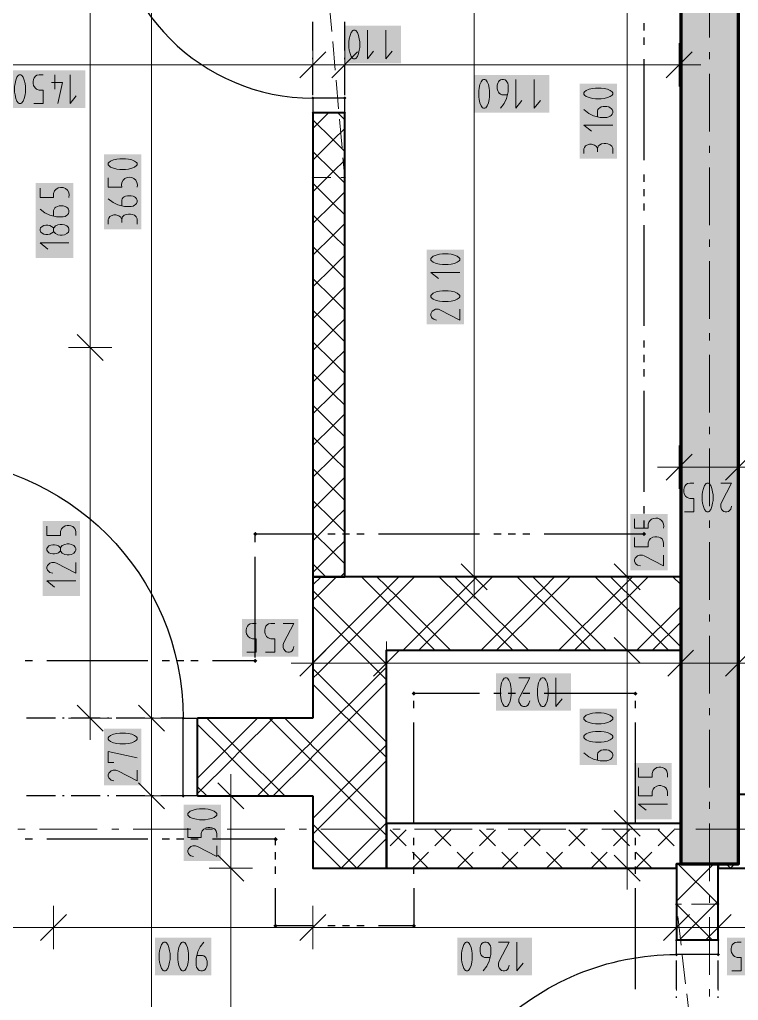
# Model space of a CAD drawing. Header units: millimetres. Extents: x 0 to 594, y 0 to 420.
# Drawn here: x 139.31 to 164.51, y 254.22 to 288.6 of the extents above; entities that cross this region are included whole.
import ezdxf

# ---------------------------------------------------------------- set-up
doc = ezdxf.new("R2010")
doc.units = ezdxf.units.MM
doc.header["$LTSCALE"] = 8
for name, color, linetype in [('PDF_Dvere', 7, 'Continuous'), ('PDF_Koty delkove', 7, 'Continuous'), ('PDF_Osy hlavni', 7, 'Continuous'), ('PDF_Pozarni useky', 7, 'Continuous'), ('PDF_Preklady', 7, 'Continuous'), ('PDF_Pricky CP', 7, 'Continuous'), ('PDF_Pricky zdene', 7, 'Continuous'), ('PDF_Steny akusticke', 7, 'Continuous'), ('PDF_Steny obvodove nosne', 7, 'Continuous')]:
    doc.layers.add(name, color=color, linetype=linetype)

msp = doc.modelspace()

# ---------------------------------------------------------------- hatches: boundary and pattern name
at = {"layer": 'PDF_Steny obvodove nosne', "true_color": 0xc0c0c0, "transparency": 33554559}
msp.add_hatch(color=9, dxfattribs=at).paths.add_polyline_path([(162.483, 347.672), (162.483, 259.01), (164.505, 259.01), (164.505, 350.13), (164.505, 352.635), (162.483, 351.958)])

# ---------------------------------------------------------------- linework, layer by layer
at = {"layer": 'PDF_Dvere', "lineweight": 25}
for points in [[(149.594, 292.218), (149.594, 292.928), (142.517, 292.928, 0.414213), (149.594, 285.851)], [(135.945, 264.115), (135.945, 273.214, -0.414213), (145.044, 264.115), (144.258, 264.115)], [(162.332, 246.726), (153.233, 246.726, -0.414214), (162.332, 255.825)]]:
    msp.add_lwpolyline(points, format="xyb", dxfattribs=at)
for points in [[(149.594, 287.517), (149.594, 288.528)], [(150.706, 287.517), (150.706, 288.528)], [(149.594, 287.213), (149.594, 287.264)], [(150.706, 287.213), (150.706, 287.264)], [(149.594, 285.95), (149.594, 286.961)], [(150.706, 285.95), (150.706, 286.961)], [(140.568, 264.115), (139.557, 264.115)], [(140.871, 264.115), (140.82, 264.115)], [(142.135, 264.115), (141.124, 264.115)], [(142.438, 264.115), (142.387, 264.115)], [(143.702, 264.115), (142.691, 264.115)], [(144.005, 264.115), (143.954, 264.115)], [(140.568, 261.386), (139.557, 261.386)], [(140.871, 261.386), (140.82, 261.386)], [(142.135, 261.386), (141.124, 261.386)], [(142.438, 261.386), (142.387, 261.386)], [(143.702, 261.386), (142.691, 261.386)], [(144.005, 261.386), (143.954, 261.386)], [(145.044, 261.386), (144.258, 261.386)], [(162.332, 254.61), (162.332, 255.621)], [(163.798, 254.61), (163.798, 255.621)], [(162.332, 254.306), (162.332, 254.357)], [(163.798, 254.306), (163.798, 254.357)]]:
    msp.add_lwpolyline(points, dxfattribs=at)
for points in [[(150.706, 285.345), (150.706, 285.851), (149.594, 285.851), (149.594, 285.345)], [(145.55, 261.386), (145.044, 261.386), (145.044, 264.115), (145.55, 264.115)], [(163.798, 256.331), (163.798, 255.825), (162.332, 255.825), (162.332, 256.331)]]:
    msp.add_lwpolyline(points, close=True, dxfattribs=at)
at = {"layer": 'PDF_Dvere', "lineweight": 25, "transparency": 33554559}
for points in [[(149.594, 285.788), (149.53, 285.851), (149.657, 285.851), (149.594, 285.914)], [(150.706, 285.788), (150.642, 285.851), (150.769, 285.851), (150.706, 285.914)], [(145.107, 264.115), (145.044, 264.052), (145.044, 264.178), (144.981, 264.115)], [(145.107, 261.386), (145.044, 261.322), (145.044, 261.449), (144.981, 261.386)], [(162.332, 255.762), (162.269, 255.825), (162.395, 255.825), (162.332, 255.888)], [(163.798, 255.762), (163.734, 255.825), (163.861, 255.825), (163.798, 255.888)]]:
    msp.add_solid(points, dxfattribs=at)
at = {"layer": 'PDF_Koty delkove', "lineweight": 18}
for points in [[(143.935, 264.115), (143.935, 301.015), (143.935, 302.481), (143.935, 344.032), (143.935, 347.874), (143.935, 364.049)], [(160.607, 261.492), (160.607, 261.665), (160.607, 266.491), (160.607, 269.069), (160.607, 277.883), (160.607, 301.015), (160.607, 302.481), (160.607, 303.24)], [(141.786, 264.115), (141.786, 277.106), (141.786, 295.961), (141.786, 301.015)], [(155.244, 269.069), (155.244, 289.389), (155.244, 301.015)], [(150.853, 287.83), (150.853, 287.628), (150.867, 287.528), (150.894, 287.41), (150.934, 287.309), (150.988, 287.241), (151.015, 287.225), (151.069, 287.225), (151.096, 287.241), (151.15, 287.309), (151.19, 287.41), (151.218, 287.528), (151.232, 287.628), (151.232, 287.83), (151.218, 287.931), (151.19, 288.05), (151.15, 288.151), (151.096, 288.218), (151.069, 288.236), (151.015, 288.236), (150.988, 288.218), (150.934, 288.151), (150.894, 288.05), (150.867, 287.931)], [(151.501, 288.236), (151.501, 287.225), (151.717, 287.494)], [(152.149, 288.236), (152.149, 287.225), (152.365, 287.494)], [(150.867, 287.931), (150.853, 287.83)], [(150.048, 287.469), (149.139, 286.56)], [(149.594, 287.773), (149.594, 287.014), (149.594, 286.256)], [(151.161, 287.469), (150.251, 286.56)], [(150.706, 287.773), (150.706, 287.014), (150.706, 286.256)], [(162.888, 287.469), (161.978, 286.56)], [(162.433, 287.773), (162.433, 287.014), (162.433, 286.256)], [(162.433, 287.014), (157.594, 287.014), (156.865, 287.014), (153.17, 287.014), (150.706, 287.014), (149.594, 287.014), (134.935, 287.014), (133.822, 287.014), (126.998, 287.014), (109.812, 287.014)], [(162.433, 287.014), (163.191, 287.014)], [(139.812, 285.658), (140.136, 285.658), (140.136, 286.129), (140.001, 286.129), (139.907, 286.163), (139.853, 286.214), (139.799, 286.298), (139.786, 286.364), (139.786, 286.432), (139.799, 286.5), (139.826, 286.566), (139.867, 286.617), (139.92, 286.651), (140.001, 286.669), (140.136, 286.669)], [(140.541, 286.669), (140.541, 286.163)], [(141.082, 286.669), (141.082, 285.658), (141.297, 285.927)], [(155.408, 285.901), (155.422, 285.801), (155.448, 285.683), (155.489, 285.582), (155.542, 285.514), (155.57, 285.498), (155.623, 285.498), (155.651, 285.514), (155.704, 285.582), (155.745, 285.683), (155.772, 285.801), (155.786, 285.901), (155.786, 286.104), (155.772, 286.205), (155.745, 286.323), (155.704, 286.424), (155.651, 286.492), (155.623, 286.509), (155.57, 286.509), (155.542, 286.492), (155.489, 286.424), (155.448, 286.323), (155.422, 286.205), (155.408, 286.104)], [(156.407, 285.969), (156.218, 285.969), (156.164, 285.986), (156.123, 286.02), (156.096, 286.054), (156.07, 286.104), (156.056, 286.171), (156.056, 286.306), (156.07, 286.374), (156.096, 286.424), (156.123, 286.457), (156.164, 286.492), (156.218, 286.509), (156.271, 286.509), (156.326, 286.492), (156.366, 286.457), (156.393, 286.424), (156.42, 286.374), (156.434, 286.306), (156.434, 286.07), (156.38, 285.835), (156.299, 285.666), (156.164, 285.498)], [(156.704, 286.509), (156.704, 285.498), (156.919, 285.767)], [(157.352, 286.509), (157.352, 285.498), (157.567, 285.767)], [(140.434, 286.399), (140.812, 286.399), (140.649, 285.658)], [(155.408, 286.104), (155.408, 285.901)], [(159.966, 285.191), (159.898, 285.177), (159.663, 285.177), (159.427, 285.231), (159.258, 285.312), (159.09, 285.448)], [(159.562, 285.205), (159.562, 285.393), (159.579, 285.448), (159.612, 285.488), (159.646, 285.515), (159.696, 285.542), (159.764, 285.555), (159.898, 285.555), (159.966, 285.542), (160.016, 285.515), (160.05, 285.488), (160.084, 285.448), (160.101, 285.393), (160.101, 285.34), (160.084, 285.286), (160.05, 285.245), (160.016, 285.218), (159.966, 285.191)], [(160.101, 284.907), (159.09, 284.907), (159.359, 284.692)], [(159.09, 283.909), (159.09, 284.071), (159.107, 284.125), (159.141, 284.178), (159.192, 284.206), (159.292, 284.233), (159.359, 284.233), (159.46, 284.206), (159.528, 284.152), (159.562, 284.071), (159.562, 283.963)], [(160.101, 283.909), (160.101, 284.097), (160.067, 284.165), (160.016, 284.219), (159.933, 284.246), (159.865, 284.259), (159.797, 284.259), (159.713, 284.246), (159.646, 284.219), (159.596, 284.165), (159.562, 284.071)], [(142.89, 282.08), (142.89, 282.269), (142.907, 282.323), (142.94, 282.363), (142.974, 282.39), (143.024, 282.417), (143.092, 282.431), (143.226, 282.431), (143.294, 282.417), (143.344, 282.39), (143.378, 282.363), (143.412, 282.323), (143.429, 282.269), (143.429, 282.215), (143.412, 282.161), (143.378, 282.12), (143.344, 282.094), (143.294, 282.066), (143.226, 282.052), (142.991, 282.052), (142.755, 282.107), (142.586, 282.188), (142.418, 282.323)], [(140.501, 281.72), (140.501, 281.909), (140.518, 281.963), (140.552, 282.003), (140.586, 282.03), (140.636, 282.057), (140.704, 282.071), (140.838, 282.071), (140.906, 282.057), (140.956, 282.03), (140.99, 282.003), (141.024, 281.963), (141.041, 281.909), (141.041, 281.855), (141.024, 281.801), (140.99, 281.76), (140.956, 281.734), (140.906, 281.706), (140.838, 281.692), (140.602, 281.692), (140.367, 281.747), (140.198, 281.828), (140.03, 281.963)], [(142.418, 281.432), (142.418, 281.594), (142.435, 281.648), (142.469, 281.701), (142.52, 281.729), (142.62, 281.756), (142.687, 281.756), (142.788, 281.729), (142.856, 281.675), (142.89, 281.594), (142.89, 281.486)], [(143.429, 281.432), (143.429, 281.62), (143.395, 281.688), (143.344, 281.742), (143.261, 281.769), (143.193, 281.782), (143.125, 281.782), (143.041, 281.769), (142.974, 281.742), (142.924, 281.688), (142.89, 281.594)], [(140.501, 281.18), (140.484, 281.153), (140.434, 281.112), (140.367, 281.086), (140.299, 281.072), (140.231, 281.072), (140.165, 281.086), (140.097, 281.112), (140.046, 281.167), (140.03, 281.207), (140.03, 281.261), (140.046, 281.301), (140.097, 281.355), (140.165, 281.382), (140.231, 281.396), (140.299, 281.396), (140.367, 281.382), (140.434, 281.355), (140.484, 281.315), (140.501, 281.288)], [(140.805, 281.423), (140.737, 281.423), (140.653, 281.409), (140.569, 281.369), (140.518, 281.315), (140.501, 281.288), (140.501, 281.18), (140.518, 281.153), (140.569, 281.099), (140.653, 281.058), (140.737, 281.044), (140.805, 281.044), (140.889, 281.058), (140.973, 281.099), (141.024, 281.153), (141.041, 281.207), (141.041, 281.261)], [(141.041, 281.261), (141.024, 281.315), (140.973, 281.369), (140.889, 281.409), (140.805, 281.423)], [(141.041, 280.775), (140.03, 280.775), (140.299, 280.559)], [(154.739, 279.742), (153.728, 279.742), (153.997, 279.527)], [(154.739, 278.446), (154.739, 278.068), (154.064, 278.42), (153.997, 278.446), (153.895, 278.446), (153.829, 278.42), (153.778, 278.379), (153.744, 278.339), (153.728, 278.284), (153.728, 278.231), (153.744, 278.177), (153.778, 278.136), (153.829, 278.096), (153.929, 278.068)], [(142.241, 276.651), (141.332, 277.561)], [(142.545, 277.106), (141.786, 277.106), (141.028, 277.106)], [(162.888, 273.369), (161.978, 272.459)], [(162.433, 273.673), (162.433, 272.914), (162.433, 272.156)], [(164.96, 273.369), (164.05, 272.459)], [(162.433, 272.914), (161.675, 272.914)], [(200.192, 272.914), (199.08, 272.914), (187.909, 272.914), (166.173, 272.914), (164.505, 272.914), (162.433, 272.914)], [(162.616, 271.343), (162.94, 271.343), (162.94, 271.814), (162.805, 271.814), (162.711, 271.848), (162.657, 271.899), (162.603, 271.982), (162.589, 272.049), (162.589, 272.117), (162.603, 272.185), (162.63, 272.251), (162.67, 272.302), (162.724, 272.336), (162.805, 272.354), (162.94, 272.354)], [(163.399, 271.343), (163.453, 271.343), (163.48, 271.359), (163.534, 271.426), (163.574, 271.528), (163.602, 271.646), (163.616, 271.746), (163.616, 271.948), (163.602, 272.049), (163.574, 272.167), (163.534, 272.269), (163.48, 272.336), (163.453, 272.354), (163.399, 272.354), (163.372, 272.336), (163.318, 272.269), (163.278, 272.167), (163.251, 272.049), (163.237, 271.948)], [(163.885, 272.354), (164.264, 272.354), (163.912, 271.679), (163.885, 271.611), (163.885, 271.51), (163.912, 271.444), (163.953, 271.393), (163.993, 271.359), (164.047, 271.343), (164.101, 271.343), (164.155, 271.359), (164.196, 271.393), (164.236, 271.444), (164.264, 271.544)], [(163.237, 271.948), (163.237, 271.746), (163.251, 271.646), (163.278, 271.528), (163.318, 271.426), (163.372, 271.359), (163.399, 271.343)], [(140.27, 270.842), (140.27, 270.518), (140.741, 270.518), (140.741, 270.653), (140.775, 270.747), (140.826, 270.801), (140.91, 270.855), (140.977, 270.868), (141.044, 270.868), (141.112, 270.855), (141.179, 270.828), (141.229, 270.787), (141.264, 270.734), (141.281, 270.653), (141.281, 270.518)], [(160.87, 270.448), (160.87, 270.124), (161.341, 270.124), (161.341, 270.26), (161.375, 270.354), (161.426, 270.408), (161.51, 270.461), (161.576, 270.475), (161.644, 270.475), (161.712, 270.461), (161.778, 270.435), (161.829, 270.394), (161.863, 270.341), (161.881, 270.26), (161.881, 270.124)], [(140.724, 269.95), (140.673, 269.91), (140.607, 269.883), (140.539, 269.869), (140.471, 269.869), (140.404, 269.883), (140.337, 269.91), (140.286, 269.964), (140.27, 270.005), (140.27, 270.058), (140.286, 270.099), (140.337, 270.153), (140.404, 270.18), (140.471, 270.194), (140.539, 270.194), (140.607, 270.18), (140.673, 270.153), (140.724, 270.112), (140.741, 270.086)], [(140.741, 269.977), (140.724, 269.95)], [(161.881, 269.827), (161.881, 269.449), (161.206, 269.8), (161.139, 269.827), (161.037, 269.827), (160.971, 269.8), (160.92, 269.76), (160.886, 269.719), (160.87, 269.665), (160.87, 269.612), (160.886, 269.557), (160.92, 269.517), (160.971, 269.476), (161.071, 269.449)], [(141.281, 269.572), (141.281, 269.194), (140.607, 269.545), (140.539, 269.572), (140.438, 269.572), (140.371, 269.545), (140.321, 269.505), (140.286, 269.464), (140.27, 269.41), (140.27, 269.357), (140.286, 269.302), (140.321, 269.262), (140.371, 269.221), (140.471, 269.194)], [(155.699, 268.614), (154.789, 269.524)], [(161.062, 268.614), (160.152, 269.524)], [(141.281, 268.924), (140.27, 268.924), (140.539, 268.709)], [(156.002, 269.069), (155.244, 269.069), (154.486, 269.069)], [(155.244, 269.069), (155.244, 268.311)], [(161.365, 269.069), (160.607, 269.069), (159.849, 269.069)], [(147.281, 266.425), (147.605, 266.425), (147.605, 266.896), (147.47, 266.896), (147.376, 266.93), (147.322, 266.981), (147.268, 267.064), (147.255, 267.131), (147.255, 267.199), (147.268, 267.267), (147.295, 267.333), (147.336, 267.384), (147.389, 267.418), (147.47, 267.435), (147.605, 267.435)], [(147.929, 266.425), (148.253, 266.425), (148.253, 266.896), (148.118, 266.896), (148.024, 266.93), (147.97, 266.981), (147.916, 267.064), (147.903, 267.131), (147.903, 267.199), (147.916, 267.267), (147.943, 267.333), (147.984, 267.384), (148.037, 267.418), (148.118, 267.435), (148.253, 267.435)], [(148.551, 267.435), (148.929, 267.435), (148.577, 266.761), (148.551, 266.693), (148.551, 266.592), (148.577, 266.526), (148.618, 266.475), (148.658, 266.441), (148.713, 266.425), (148.766, 266.425), (148.82, 266.441), (148.861, 266.475), (148.901, 266.526), (148.929, 266.626)], [(161.062, 266.036), (160.152, 266.946)], [(150.048, 266.493), (149.139, 265.583)], [(149.594, 266.796), (149.594, 266.038), (149.594, 265.28)], [(152.626, 266.493), (151.717, 265.583)], [(152.172, 266.796), (152.172, 266.038), (152.172, 265.28)], [(161.365, 266.491), (160.607, 266.491), (159.849, 266.491)], [(162.938, 266.493), (162.028, 265.583)], [(162.483, 266.796), (162.483, 266.038), (162.483, 265.28)], [(164.96, 266.493), (164.05, 265.583)], [(149.594, 266.038), (148.835, 266.038)], [(199.08, 266.038), (195.15, 266.038), (191.095, 266.038), (189.881, 266.038), (188.632, 266.038), (184.734, 266.038), (172.694, 266.038), (171.127, 266.038), (164.505, 266.038), (162.483, 266.038), (152.172, 266.038), (149.594, 266.038)], [(156.814, 265.532), (157.192, 265.532), (156.841, 264.858), (156.814, 264.79), (156.814, 264.689), (156.841, 264.623), (156.881, 264.572), (156.922, 264.538)], [(158.11, 265.532), (158.11, 264.521), (158.326, 264.79)], [(142.241, 263.66), (141.332, 264.57)], [(144.39, 263.66), (143.48, 264.57)], [(156.922, 264.538), (156.976, 264.521), (157.03, 264.521), (157.084, 264.538), (157.124, 264.572), (157.165, 264.623), (157.192, 264.723)], [(142.545, 264.115), (141.786, 264.115), (141.028, 264.115)], [(141.786, 264.115), (141.786, 263.357)], [(144.693, 264.115), (143.935, 264.115), (143.177, 264.115)], [(143.935, 138.502), (143.935, 148.114), (143.935, 154.678), (143.935, 158.419), (143.935, 174.392), (143.935, 177.336), (143.935, 194.207), (143.935, 194.825), (143.935, 261.386), (143.935, 264.115)], [(159.174, 264.214), (159.107, 264.161), (159.09, 264.133), (159.09, 264.08), (159.107, 264.052), (159.174, 263.999), (159.275, 263.958), (159.394, 263.931), (159.494, 263.917), (159.696, 263.917), (159.797, 263.931), (159.915, 263.958), (160.016, 263.999), (160.084, 264.052), (160.101, 264.08), (160.101, 264.133), (160.084, 264.161), (160.016, 264.214), (159.915, 264.255), (159.797, 264.282), (159.696, 264.295)], [(159.696, 264.295), (159.494, 264.295), (159.394, 264.282), (159.275, 264.255), (159.174, 264.214)], [(143.024, 263.588), (142.822, 263.588), (142.722, 263.574), (142.603, 263.547), (142.502, 263.507), (142.435, 263.453), (142.418, 263.426), (142.418, 263.372), (142.435, 263.345), (142.502, 263.291), (142.603, 263.251), (142.722, 263.223), (142.822, 263.209), (143.024, 263.209), (143.125, 263.223), (143.243, 263.251), (143.344, 263.291), (143.412, 263.345), (143.429, 263.372)], [(143.429, 263.372), (143.429, 263.426), (143.412, 263.453), (143.344, 263.507), (143.243, 263.547), (143.125, 263.574), (143.024, 263.588)], [(142.62, 262.561), (142.418, 262.561), (142.418, 262.94), (143.429, 262.724)], [(159.562, 262.648), (159.562, 262.837), (159.579, 262.891), (159.612, 262.932), (159.646, 262.959), (159.696, 262.985), (159.764, 262.999), (159.898, 262.999), (159.966, 262.985), (160.016, 262.959), (160.05, 262.932), (160.084, 262.891), (160.101, 262.837), (160.101, 262.784), (160.084, 262.729), (160.05, 262.689), (160.016, 262.662), (159.966, 262.635), (159.898, 262.621), (159.663, 262.621), (159.427, 262.675), (159.258, 262.756), (159.09, 262.891)], [(161.009, 262.367), (161.009, 262.043), (161.48, 262.043), (161.48, 262.178), (161.514, 262.272), (161.565, 262.327), (161.649, 262.38), (161.716, 262.394), (161.783, 262.394), (161.851, 262.38), (161.918, 262.353), (161.968, 262.313), (162.003, 262.259), (162.02, 262.178), (162.02, 262.043)], [(143.429, 262.292), (143.429, 261.913), (142.755, 262.265), (142.687, 262.292), (142.586, 262.292), (142.52, 262.265), (142.469, 262.224), (142.435, 262.184), (142.418, 262.13), (142.418, 262.076), (142.435, 262.022), (142.469, 261.981), (142.52, 261.941), (142.62, 261.913)], [(146.711, 261.386), (146.711, 262.144)], [(144.39, 260.931), (143.48, 261.84)], [(147.166, 260.931), (146.257, 261.84)], [(161.009, 261.719), (161.009, 261.395), (161.48, 261.395), (161.48, 261.53), (161.514, 261.624), (161.565, 261.678), (161.649, 261.732), (161.716, 261.746), (161.783, 261.746), (161.851, 261.732), (161.918, 261.705), (161.968, 261.665), (162.003, 261.611), (162.02, 261.53), (162.02, 261.395)], [(144.693, 261.386), (143.935, 261.386), (143.177, 261.386)], [(147.47, 261.386), (146.711, 261.386), (145.953, 261.386)], [(146.711, 174.392), (146.711, 197.037), (146.711, 215.791), (146.711, 219.835), (146.711, 243.694), (146.711, 258.858), (146.711, 261.386)], [(160.607, 258.858), (160.607, 260.425), (160.607, 261.492)], [(162.02, 261.098), (161.009, 261.098), (161.278, 260.882)], [(161.062, 259.97), (160.152, 260.88)], [(161.365, 260.425), (160.607, 260.425), (159.849, 260.425)], [(145.21, 260.257), (145.21, 259.933), (145.681, 259.933), (145.681, 260.068), (145.716, 260.162), (145.766, 260.216), (145.85, 260.27), (145.917, 260.284), (145.984, 260.284), (146.052, 260.27), (146.119, 260.243), (146.169, 260.203), (146.204, 260.149), (146.221, 260.068), (146.221, 259.933)], [(146.221, 259.636), (146.221, 259.257), (145.547, 259.609), (145.479, 259.636), (145.378, 259.636), (145.311, 259.609), (145.261, 259.568), (145.226, 259.528), (145.21, 259.474), (145.21, 259.42), (145.226, 259.366), (145.261, 259.325)], [(145.261, 259.325), (145.311, 259.285), (145.411, 259.257)], [(147.166, 258.403), (146.257, 259.313)], [(161.062, 258.403), (160.152, 259.313)], [(147.47, 258.858), (146.711, 258.858), (145.953, 258.858)], [(161.365, 258.858), (160.607, 258.858), (159.849, 258.858)], [(160.607, 258.858), (160.607, 258.1)], [(140.95, 257.224), (140.04, 256.314)], [(140.495, 257.527), (140.495, 256.769), (140.495, 256.01)], [(150.048, 257.224), (149.139, 256.314)], [(149.594, 257.527), (149.594, 256.769), (149.594, 256.01)], [(162.787, 257.224), (161.877, 256.314)], [(162.332, 257.527), (162.332, 256.769), (162.332, 256.01)], [(164.253, 257.224), (163.343, 256.314)], [(163.798, 257.527), (163.798, 256.769), (163.798, 256.01)], [(272.881, 256.769), (216.974, 256.769), (209.19, 256.769), (201.81, 256.769), (163.798, 256.769), (162.332, 256.769), (149.594, 256.769), (140.495, 256.769), (134.833, 256.769)], [(145.773, 256.263), (145.637, 256.094), (145.556, 255.926), (145.503, 255.69), (145.503, 255.453), (145.517, 255.387), (145.543, 255.336), (145.57, 255.303), (145.611, 255.268), (145.665, 255.252), (145.718, 255.252), (145.773, 255.268), (145.813, 255.303), (145.84, 255.336), (145.867, 255.387), (145.881, 255.453), (145.881, 255.589), (145.867, 255.656), (145.84, 255.723), (145.773, 255.774)], [(155.8, 255.723), (155.611, 255.723), (155.557, 255.741), (155.517, 255.774), (155.49, 255.808), (155.463, 255.858), (155.449, 255.926), (155.449, 256.06), (155.463, 256.128), (155.49, 256.178), (155.517, 256.212), (155.557, 256.246), (155.611, 256.263), (155.665, 256.263), (155.719, 256.246), (155.76, 256.212)], [(155.76, 256.212), (155.786, 256.178), (155.814, 256.128), (155.828, 256.06), (155.828, 255.824), (155.773, 255.589), (155.692, 255.42), (155.557, 255.252)], [(156.097, 256.263), (156.476, 256.263), (156.124, 255.589), (156.097, 255.521), (156.097, 255.42), (156.124, 255.353), (156.165, 255.303), (156.205, 255.268), (156.259, 255.252), (156.313, 255.252), (156.367, 255.268), (156.408, 255.303), (156.448, 255.353), (156.476, 255.453)], [(156.745, 256.263), (156.745, 255.252), (156.961, 255.521)], [(164.279, 255.252), (164.603, 255.252), (164.603, 255.723), (164.468, 255.723), (164.374, 255.758), (164.32, 255.808), (164.266, 255.892), (164.252, 255.959), (164.252, 256.027), (164.266, 256.094), (164.293, 256.161), (164.333, 256.212), (164.387, 256.246), (164.468, 256.263), (164.603, 256.263)], [(145.773, 255.774), (145.718, 255.791), (145.53, 255.791)]]:
    msp.add_lwpolyline(points, dxfattribs=at)
for points in [[(139.138, 286.263), (139.138, 286.061), (139.151, 285.961), (139.178, 285.843), (139.219, 285.742), (139.272, 285.674), (139.3, 285.658), (139.353, 285.658), (139.381, 285.674), (139.434, 285.742), (139.475, 285.843), (139.502, 285.961), (139.516, 286.061), (139.516, 286.263), (139.502, 286.364), (139.475, 286.483), (139.434, 286.584), (139.381, 286.651), (139.353, 286.669), (139.3, 286.669), (139.272, 286.651), (139.219, 286.584), (139.178, 286.483), (139.151, 286.364)], [(159.696, 286.204), (159.494, 286.204), (159.394, 286.19), (159.275, 286.163), (159.174, 286.123), (159.107, 286.069), (159.09, 286.042), (159.09, 285.988), (159.107, 285.96), (159.174, 285.907), (159.275, 285.867), (159.394, 285.839), (159.494, 285.825), (159.696, 285.825), (159.797, 285.839), (159.915, 285.867), (160.016, 285.907), (160.084, 285.96), (160.101, 285.988), (160.101, 286.042), (160.084, 286.069), (160.016, 286.123), (159.915, 286.163), (159.797, 286.19)], [(143.024, 283.727), (142.822, 283.727), (142.722, 283.713), (142.603, 283.686), (142.502, 283.646), (142.435, 283.592), (142.418, 283.565), (142.418, 283.511), (142.435, 283.484), (142.502, 283.43), (142.603, 283.39), (142.722, 283.362), (142.822, 283.348), (143.024, 283.348), (143.125, 283.362), (143.243, 283.39), (143.344, 283.43), (143.412, 283.484), (143.429, 283.511), (143.429, 283.565), (143.412, 283.592), (143.344, 283.646), (143.243, 283.686), (143.125, 283.713)], [(154.333, 280.39), (154.131, 280.39), (154.031, 280.377), (153.913, 280.35), (153.812, 280.309), (153.744, 280.256), (153.728, 280.228), (153.728, 280.175), (153.744, 280.147), (153.812, 280.094), (153.913, 280.053), (154.031, 280.026), (154.131, 280.012), (154.333, 280.012), (154.434, 280.026), (154.553, 280.053), (154.654, 280.094), (154.721, 280.147), (154.739, 280.175), (154.739, 280.228), (154.721, 280.256), (154.654, 280.309), (154.553, 280.35), (154.434, 280.377)], [(154.333, 279.094), (154.131, 279.094), (154.031, 279.081), (153.913, 279.054), (153.812, 279.013), (153.744, 278.96), (153.728, 278.932), (153.728, 278.879), (153.744, 278.851), (153.812, 278.798), (153.913, 278.757), (154.031, 278.73), (154.131, 278.716), (154.333, 278.716), (154.434, 278.73), (154.553, 278.757), (154.654, 278.798), (154.721, 278.851), (154.739, 278.879), (154.739, 278.932), (154.721, 278.96), (154.654, 279.013), (154.553, 279.054), (154.434, 279.081)], [(141.044, 270.22), (140.977, 270.22), (140.893, 270.206), (140.809, 270.167), (140.758, 270.112), (140.741, 270.086), (140.741, 269.977), (140.758, 269.95), (140.809, 269.896), (140.893, 269.856), (140.977, 269.842), (141.044, 269.842), (141.128, 269.856), (141.213, 269.896), (141.264, 269.95), (141.281, 270.005), (141.281, 270.058), (141.264, 270.112), (141.213, 270.167), (141.128, 270.206)], [(156.166, 265.127), (156.166, 264.925), (156.18, 264.825), (156.207, 264.706), (156.247, 264.605), (156.301, 264.538), (156.328, 264.521), (156.382, 264.521), (156.409, 264.538), (156.463, 264.605), (156.503, 264.706), (156.531, 264.825), (156.544, 264.925), (156.544, 265.127), (156.531, 265.228), (156.503, 265.346), (156.463, 265.447), (156.409, 265.515), (156.382, 265.532), (156.328, 265.532), (156.301, 265.515), (156.247, 265.447), (156.207, 265.346), (156.18, 265.228)], [(157.462, 265.127), (157.462, 264.925), (157.476, 264.825), (157.503, 264.706), (157.543, 264.605), (157.597, 264.538), (157.624, 264.521), (157.678, 264.521), (157.705, 264.538), (157.759, 264.605), (157.799, 264.706), (157.827, 264.825), (157.84, 264.925), (157.84, 265.127), (157.827, 265.228), (157.799, 265.346), (157.759, 265.447), (157.705, 265.515), (157.678, 265.532), (157.624, 265.532), (157.597, 265.515), (157.543, 265.447), (157.503, 265.346), (157.476, 265.228)], [(159.696, 263.647), (159.494, 263.647), (159.394, 263.634), (159.275, 263.607), (159.174, 263.566), (159.107, 263.513), (159.09, 263.485), (159.09, 263.432), (159.107, 263.404), (159.174, 263.351), (159.275, 263.31), (159.394, 263.283), (159.494, 263.269), (159.696, 263.269), (159.797, 263.283), (159.915, 263.31), (160.016, 263.351), (160.084, 263.404), (160.101, 263.432), (160.101, 263.485), (160.084, 263.513), (160.016, 263.566), (159.915, 263.607), (159.797, 263.634)], [(145.816, 260.932), (145.613, 260.932), (145.513, 260.918), (145.395, 260.891), (145.294, 260.851), (145.226, 260.797), (145.21, 260.77), (145.21, 260.716), (145.226, 260.689), (145.294, 260.635), (145.395, 260.595), (145.513, 260.567), (145.613, 260.553), (145.816, 260.553), (145.917, 260.567), (146.035, 260.595), (146.136, 260.635), (146.204, 260.689), (146.221, 260.716), (146.221, 260.77), (146.204, 260.797), (146.136, 260.851), (146.035, 260.891), (145.917, 260.918)], [(144.207, 255.858), (144.207, 255.656), (144.221, 255.556), (144.247, 255.437), (144.288, 255.336), (144.341, 255.268), (144.369, 255.252), (144.422, 255.252), (144.45, 255.268), (144.503, 255.336), (144.544, 255.437), (144.571, 255.556), (144.585, 255.656), (144.585, 255.858), (144.571, 255.959), (144.544, 256.077), (144.503, 256.178), (144.45, 256.246), (144.422, 256.263), (144.369, 256.263), (144.341, 256.246), (144.288, 256.178), (144.247, 256.077), (144.221, 255.959)], [(144.855, 255.858), (144.855, 255.656), (144.869, 255.556), (144.895, 255.437), (144.936, 255.336), (144.989, 255.268), (145.017, 255.252), (145.07, 255.252), (145.098, 255.268), (145.151, 255.336), (145.192, 255.437), (145.219, 255.556), (145.233, 255.656), (145.233, 255.858), (145.219, 255.959), (145.192, 256.077), (145.151, 256.178), (145.098, 256.246), (145.07, 256.263), (145.017, 256.263), (144.989, 256.246), (144.936, 256.178), (144.895, 256.077), (144.869, 255.959)], [(154.801, 255.858), (154.801, 255.656), (154.815, 255.556), (154.842, 255.437), (154.882, 255.336), (154.936, 255.268), (154.963, 255.252), (155.017, 255.252), (155.044, 255.268), (155.098, 255.336), (155.138, 255.437), (155.166, 255.556), (155.18, 255.656), (155.18, 255.858), (155.166, 255.959), (155.138, 256.077), (155.098, 256.178), (155.044, 256.246), (155.017, 256.263), (154.963, 256.263), (154.936, 256.246), (154.882, 256.178), (154.842, 256.077), (154.815, 255.959)]]:
    msp.add_lwpolyline(points, close=True, dxfattribs=at)
for points in [[(142.418, 283.052), (142.418, 282.728), (142.89, 282.728, -1.30691), (143.429, 282.728)], [(140.03, 282.692), (140.03, 282.368), (140.501, 282.368), (140.501, 282.503), (140.536, 282.597), (140.586, 282.652, -0.753181), (141.041, 282.368)], [(160.87, 271.096), (160.87, 270.772), (161.341, 270.772), (161.341, 270.908, -1.034083), (161.881, 270.772)]]:
    msp.add_lwpolyline(points, format="xyb", dxfattribs=at)
at = {"layer": 'PDF_Koty delkove', "color": 7, "lineweight": 18, "true_color": 0xffffff, "transparency": 33554559}
for points in [[(152.679, 288.387), (150.702, 288.387), (152.679, 287.073), (150.702, 287.073)], [(141.612, 286.82), (138.986, 286.82), (141.612, 285.506), (138.986, 285.506)], [(157.882, 286.661), (155.256, 286.661), (157.882, 285.346), (155.256, 285.346)], [(160.253, 283.729), (160.253, 286.355), (158.939, 283.729), (158.939, 286.355)], [(143.581, 281.253), (143.581, 283.878), (142.267, 281.253), (142.267, 283.878)], [(141.193, 280.245), (141.193, 282.87), (139.879, 280.245), (139.879, 282.87)], [(154.89, 277.916), (154.89, 280.542), (153.576, 277.916), (153.576, 280.542)], [(164.415, 272.505), (162.438, 272.505), (164.415, 271.191), (162.438, 271.191)], [(141.433, 268.394), (141.433, 271.02), (140.118, 268.394), (140.118, 271.02)], [(162.032, 269.297), (162.032, 271.274), (160.718, 269.297), (160.718, 271.274)], [(149.081, 267.587), (147.103, 267.587), (149.081, 266.273), (147.103, 266.273)], [(158.64, 265.684), (156.015, 265.684), (158.64, 264.37), (156.015, 264.37)], [(160.253, 262.469), (160.253, 264.447), (158.939, 262.469), (158.939, 264.447)], [(143.581, 261.762), (143.581, 263.739), (142.267, 261.762), (142.267, 263.739)], [(162.171, 260.568), (162.171, 262.545), (160.857, 260.568), (160.857, 262.545)], [(146.373, 259.106), (146.373, 261.083), (145.058, 259.106), (145.058, 261.083)], [(146.033, 256.415), (144.055, 256.415), (146.033, 255.101), (144.055, 255.101)], [(157.275, 256.415), (154.65, 256.415), (157.275, 255.101), (154.65, 255.101)], [(166.078, 256.415), (164.101, 256.415), (166.078, 255.101), (164.101, 255.101)]]:
    msp.add_solid(points, dxfattribs=at)
at = {"layer": 'PDF_Osy hlavni', "lineweight": 18}
for points in [[(163.494, 287.972), (163.494, 289.994)], [(163.494, 287.213), (163.494, 287.466)], [(163.494, 284.686), (163.494, 286.708)], [(163.494, 283.928), (163.494, 284.18)], [(163.494, 281.4), (163.494, 283.422)], [(163.494, 280.642), (163.494, 280.895)], [(163.494, 278.115), (163.494, 280.137)], [(163.494, 277.356), (163.494, 277.609)], [(163.494, 274.829), (163.494, 276.851)], [(163.494, 274.071), (163.494, 274.324)], [(163.494, 271.543), (163.494, 273.565)], [(163.494, 270.785), (163.494, 271.038)], [(163.494, 268.258), (163.494, 270.28)], [(163.494, 267.499), (163.494, 267.752)], [(163.494, 264.972), (163.494, 266.994)], [(163.494, 264.214), (163.494, 264.467)], [(163.494, 261.686), (163.494, 263.708)], [(163.494, 260.928), (163.494, 261.181)], [(163.494, 258.401), (163.494, 260.423)], [(139.506, 260.223), (139.253, 260.223)], [(142.033, 260.223), (140.011, 260.223)], [(142.792, 260.223), (142.539, 260.223)], [(145.319, 260.223), (143.297, 260.223)], [(146.077, 260.223), (145.825, 260.223)], [(148.605, 260.223), (146.583, 260.223)], [(149.363, 260.223), (149.11, 260.223)], [(151.89, 260.223), (149.868, 260.223)], [(152.649, 260.223), (152.396, 260.223)], [(155.176, 260.223), (153.154, 260.223)], [(155.934, 260.223), (155.681, 260.223)], [(158.462, 260.223), (156.44, 260.223)], [(159.22, 260.223), (158.967, 260.223)], [(161.747, 260.223), (159.725, 260.223)], [(162.506, 260.223), (162.253, 260.223)], [(165.033, 260.223), (163.011, 260.223)], [(163.494, 257.643), (163.494, 257.895)], [(163.494, 255.115), (163.494, 257.137)], [(163.494, 254.357), (163.494, 254.61)]]:
    msp.add_lwpolyline(points, dxfattribs=at)
at = {"layer": 'PDF_Pozarni useky', "lineweight": 30}
for points in [[(161.199, 288.224), (161.199, 288.477)], [(161.199, 287.719), (161.199, 287.972)], [(161.199, 283.675), (161.199, 287.213)], [(161.199, 282.917), (161.199, 283.169)], [(161.199, 282.411), (161.199, 282.664)], [(161.199, 281.906), (161.199, 282.159)], [(161.199, 277.862), (161.199, 281.4)], [(161.199, 277.104), (161.199, 277.356)], [(161.199, 276.598), (161.199, 276.851)], [(161.199, 276.093), (161.199, 276.345)], [(161.199, 272.049), (161.199, 275.587)], [(161.199, 271.291), (161.199, 271.543)], [(161.199, 270.785), (161.199, 271.038)], [(149.616, 270.569), (147.572, 270.569)], [(147.572, 270.28), (147.572, 270.532)], [(150.374, 270.569), (150.121, 270.569)], [(150.879, 270.569), (150.627, 270.569)], [(151.385, 270.569), (151.132, 270.569)], [(155.429, 270.569), (151.89, 270.569)], [(156.187, 270.569), (155.934, 270.569)], [(156.692, 270.569), (156.44, 270.569)], [(157.198, 270.569), (156.945, 270.569)], [(161.199, 270.569), (157.703, 270.569)], [(147.572, 266.236), (147.572, 269.774)], [(139.759, 266.121), (139.506, 266.121)], [(143.803, 266.121), (140.264, 266.121)], [(144.561, 266.121), (144.308, 266.121)], [(145.066, 266.121), (144.814, 266.121)], [(145.572, 266.121), (145.319, 266.121)], [(147.572, 266.121), (146.077, 266.121)], [(155.429, 264.974), (153.132, 264.974)], [(153.132, 264.972), (153.132, 264.974)], [(156.187, 264.974), (155.934, 264.974)], [(156.692, 264.974), (156.44, 264.974)], [(157.198, 264.974), (156.945, 264.974)], [(160.896, 264.972), (160.896, 264.974), (157.703, 264.974)], [(153.132, 264.467), (153.132, 264.719)], [(160.896, 264.467), (160.896, 264.719)], [(153.132, 260.423), (153.132, 263.961)], [(160.896, 260.423), (160.896, 263.961)], [(139.759, 259.867), (139.506, 259.867)], [(143.803, 259.867), (140.264, 259.867)], [(144.561, 259.867), (144.308, 259.867)], [(145.066, 259.867), (144.814, 259.867)], [(145.572, 259.867), (145.319, 259.867)], [(148.284, 259.867), (146.077, 259.867)], [(148.284, 259.664), (148.284, 259.867)], [(153.132, 259.664), (153.132, 259.917)], [(160.896, 259.664), (160.896, 259.917)], [(148.284, 259.159), (148.284, 259.412)], [(153.132, 259.159), (153.132, 259.412)], [(160.896, 259.159), (160.896, 259.412)], [(148.284, 258.654), (148.284, 258.906)], [(153.132, 258.654), (153.132, 258.906)], [(160.896, 258.654), (160.896, 258.906)], [(148.284, 256.834), (148.284, 258.148)], [(153.132, 258.148), (153.132, 256.834), (151.89, 256.834)], [(160.896, 254.61), (160.896, 258.148)], [(149.616, 256.834), (148.284, 256.834)], [(150.374, 256.834), (150.121, 256.834)], [(150.879, 256.834), (150.627, 256.834)], [(151.385, 256.834), (151.132, 256.834)]]:
    msp.add_lwpolyline(points, dxfattribs=at)
at = {"layer": 'PDF_Pozarni useky', "lineweight": 30, "transparency": 33554559}
for points in [[(147.647, 270.569), (147.572, 270.493), (147.572, 270.645), (147.496, 270.569)], [(147.572, 270.493), (147.496, 270.569), (147.647, 270.569), (147.572, 270.645)], [(161.275, 270.569), (161.199, 270.493), (161.199, 270.645), (161.124, 270.569)], [(161.199, 270.493), (161.124, 270.569), (161.275, 270.569), (161.199, 270.645)], [(147.572, 266.045), (147.496, 266.121), (147.647, 266.121), (147.572, 266.196)], [(147.647, 266.121), (147.572, 266.045), (147.572, 266.196), (147.496, 266.121)], [(153.208, 264.974), (153.132, 264.899), (153.132, 265.05), (153.056, 264.974)], [(153.132, 264.899), (153.056, 264.974), (153.208, 264.974), (153.132, 265.05)], [(160.896, 264.899), (160.82, 264.974), (160.972, 264.974), (160.896, 265.05)], [(160.972, 264.974), (160.896, 264.899), (160.896, 265.05), (160.82, 264.974)], [(148.284, 259.791), (148.208, 259.867), (148.36, 259.867), (148.284, 259.943)], [(148.36, 259.867), (148.284, 259.791), (148.284, 259.943), (148.208, 259.867)], [(148.284, 256.758), (148.208, 256.834), (148.36, 256.834), (148.284, 256.91)], [(148.36, 256.834), (148.284, 256.758), (148.284, 256.91), (148.208, 256.834)], [(153.208, 256.834), (153.132, 256.758), (153.132, 256.91), (153.056, 256.834)], [(153.132, 256.758), (153.056, 256.834), (153.208, 256.834), (153.132, 256.91)]]:
    msp.add_solid(points, dxfattribs=at)
at = {"layer": 'PDF_Preklady', "lineweight": 18}
for points in [[(150.255, 288.19), (150.167, 289.197)], [(149.594, 287.314), (149.594, 288.325)], [(150.706, 287.314), (150.706, 288.325)], [(150.375, 286.83), (150.286, 287.837)], [(149.594, 285.95), (149.594, 286.961)], [(150.706, 285.95), (150.706, 286.961)], [(150.494, 285.47), (150.406, 286.478)], [(149.594, 285.345), (149.594, 285.596)], [(150.706, 285.345), (150.706, 285.596)], [(149.594, 284.585), (149.594, 285.345)], [(150.614, 284.111), (150.525, 285.118)], [(150.706, 284.585), (150.706, 285.345)], [(149.594, 283.22), (149.594, 284.231)], [(150.706, 283.22), (150.706, 284.231)], [(150.576, 283.071), (150.706, 283.071), (150.645, 283.758)], [(150.222, 283.071), (149.594, 283.071)], [(162.342, 257.506), (162.332, 257.594)], [(162.506, 257.594), (162.332, 257.594)], [(162.332, 257.289), (162.332, 257.594)], [(163.798, 257.594), (162.859, 257.594)], [(163.798, 257.289), (163.798, 257.594)], [(162.332, 256.331), (162.332, 256.935)], [(162.499, 256.15), (162.383, 257.155)], [(163.798, 256.331), (163.798, 256.935)], [(162.332, 255.924), (162.332, 256.331)], [(163.798, 255.924), (163.798, 256.331)], [(162.332, 254.559), (162.332, 255.57)], [(162.656, 254.795), (162.54, 255.799)], [(163.798, 254.559), (163.798, 255.57)], [(162.814, 253.439), (162.697, 254.443)]]:
    msp.add_lwpolyline(points, dxfattribs=at)
at = {"layer": 'PDF_Preklady', "lineweight": 18, "transparency": 33554559}
for points in [[(149.594, 285.3), (149.548, 285.345), (149.639, 285.345), (149.594, 285.391)], [(149.594, 285.3), (149.548, 285.345), (149.639, 285.345), (149.594, 285.391)], [(150.706, 285.3), (150.66, 285.345), (150.751, 285.345), (150.706, 285.391)], [(150.706, 285.3), (150.66, 285.345), (150.751, 285.345), (150.706, 285.391)], [(149.594, 283.025), (149.548, 283.071), (149.639, 283.071), (149.594, 283.116)], [(149.639, 283.071), (149.594, 283.025), (149.594, 283.116), (149.548, 283.071)], [(150.71, 283.025), (150.66, 283.067), (150.751, 283.075), (150.702, 283.116)], [(150.751, 283.071), (150.706, 283.025), (150.706, 283.116), (150.66, 283.071)], [(150.706, 283.025), (150.66, 283.071), (150.751, 283.071), (150.706, 283.116)], [(162.377, 257.594), (162.332, 257.549), (162.332, 257.64), (162.286, 257.594)], [(162.332, 257.549), (162.286, 257.594), (162.377, 257.594), (162.332, 257.64)], [(162.337, 257.549), (162.287, 257.589), (162.377, 257.6), (162.326, 257.64)], [(163.798, 257.549), (163.752, 257.594), (163.843, 257.594), (163.798, 257.64)], [(163.843, 257.594), (163.798, 257.549), (163.798, 257.64), (163.752, 257.594)], [(162.332, 256.285), (162.286, 256.331), (162.377, 256.331), (162.332, 256.376)], [(162.332, 256.285), (162.286, 256.331), (162.377, 256.331), (162.332, 256.376)], [(163.798, 256.285), (163.752, 256.331), (163.843, 256.331), (163.798, 256.376)], [(163.798, 256.285), (163.752, 256.331), (163.843, 256.331), (163.798, 256.376)]]:
    msp.add_solid(points, dxfattribs=at)
at = {"layer": 'PDF_Pricky CP', "lineweight": 40}
msp.add_lwpolyline([(152.172, 258.858), (162.332, 258.858), (162.332, 259.01), (162.483, 259.01), (162.483, 260.425), (152.172, 260.425)], close=True, dxfattribs=at)
at = {"layer": 'PDF_Pricky CP', "lineweight": 9}
for points in [[(153.081, 260.425), (153.079, 260.423)], [(153.64, 260.423), (153.637, 260.425)], [(154.648, 260.425), (154.646, 260.423)], [(155.207, 260.423), (155.204, 260.425)], [(156.215, 260.425), (156.213, 260.423)], [(156.774, 260.423), (156.771, 260.425)], [(157.782, 260.425), (157.78, 260.423)], [(158.341, 260.423), (158.338, 260.425)], [(159.349, 260.425), (159.347, 260.423)], [(159.908, 260.423), (159.905, 260.425)], [(160.916, 260.425), (160.914, 260.423)], [(161.475, 260.423), (161.472, 260.425)], [(162.483, 260.425), (162.481, 260.423)], [(152.856, 259.639), (152.576, 259.92), (152.295, 260.2)], [(152.576, 259.92), (152.856, 260.2)], [(154.423, 259.639), (154.143, 259.92), (153.862, 260.2)], [(154.143, 259.92), (154.423, 260.2)], [(155.99, 259.639), (155.71, 259.92), (155.429, 260.2)], [(155.71, 259.92), (155.99, 260.2)], [(157.557, 259.639), (157.277, 259.92), (156.996, 260.2)], [(157.277, 259.92), (157.557, 260.2)], [(159.124, 259.639), (158.844, 259.92), (158.563, 260.2)], [(158.563, 259.639), (158.844, 259.92), (159.124, 260.2)], [(160.691, 259.639), (160.411, 259.92), (160.13, 260.2)], [(160.13, 259.639), (160.411, 259.92), (160.691, 260.2)], [(162.258, 259.639), (161.978, 259.92), (161.697, 260.2)], [(161.697, 259.639), (161.978, 259.92), (162.258, 260.2)], [(152.576, 259.92), (152.295, 259.639)], [(154.143, 259.92), (153.862, 259.639)], [(155.71, 259.92), (155.429, 259.639)], [(157.277, 259.92), (156.996, 259.639)], [(153.637, 258.858), (153.079, 259.417)], [(153.64, 259.417), (153.081, 258.858)], [(155.204, 258.858), (154.646, 259.417)], [(155.207, 259.417), (154.648, 258.858)], [(156.771, 258.858), (156.213, 259.417)], [(156.774, 259.417), (156.215, 258.858)], [(158.338, 258.858), (157.78, 259.417)], [(158.341, 259.417), (157.782, 258.858)], [(159.905, 258.858), (159.347, 259.417)], [(159.908, 259.417), (159.349, 258.858)], [(161.472, 258.858), (160.914, 259.417)], [(161.475, 259.417), (160.916, 258.858)], [(162.483, 259.414), (162.481, 259.417)]]:
    msp.add_lwpolyline(points, dxfattribs=at)
at = {"layer": 'PDF_Pricky zdene', "lineweight": 9}
for points in [[(150.15, 285.345), (149.594, 284.789)], [(150.706, 283.981), (150.301, 284.385), (149.594, 285.093)], [(150.706, 285.093), (150.453, 285.345)], [(150.706, 284.789), (150.301, 284.385), (149.594, 283.677)], [(150.706, 282.869), (150.301, 283.273), (149.594, 283.981)], [(150.706, 283.677), (150.301, 283.273), (149.594, 282.565)], [(150.706, 281.756), (150.301, 282.161), (149.594, 282.869)], [(150.706, 282.565), (150.301, 282.161), (149.594, 281.453)], [(150.706, 280.644), (150.301, 281.049), (149.594, 281.756)], [(150.706, 281.453), (150.301, 281.049), (149.594, 280.341)], [(150.706, 279.532), (150.301, 279.937), (149.594, 280.644)], [(150.706, 280.341), (150.301, 279.937), (149.594, 279.229)], [(150.706, 278.42), (150.301, 278.825), (149.594, 279.532)], [(150.706, 279.229), (150.301, 278.825), (149.594, 278.117)], [(150.706, 277.308), (150.301, 277.713), (149.594, 278.42)], [(150.706, 278.117), (150.301, 277.713), (149.594, 277.005)], [(150.706, 276.196), (150.301, 276.601), (149.594, 277.308)], [(150.706, 277.005), (150.301, 276.601), (149.594, 275.893)], [(150.706, 275.084), (150.301, 275.489), (149.594, 276.196)], [(150.706, 275.893), (150.301, 275.489), (149.594, 274.781)], [(150.706, 273.972), (150.301, 274.376), (149.594, 275.084)], [(150.706, 274.781), (150.301, 274.376), (149.594, 273.669)], [(150.706, 272.86), (150.301, 273.264), (149.594, 273.972)], [(150.706, 273.669), (150.301, 273.264), (149.594, 272.557)], [(150.706, 271.748), (150.301, 272.152), (149.594, 272.86)], [(150.706, 272.557), (150.301, 272.152), (149.594, 271.445)], [(150.706, 270.636), (150.301, 271.04), (149.594, 271.748)], [(150.706, 271.445), (150.301, 271.04), (149.594, 270.333)], [(150.706, 269.524), (150.301, 269.928), (149.594, 270.636)], [(150.706, 270.333), (150.301, 269.928), (149.594, 269.221)], [(150.048, 269.069), (149.594, 269.524)], [(150.706, 269.221), (150.554, 269.069)], [(163.646, 259.01), (162.332, 257.695)], [(163.798, 257.594), (163.747, 257.645), (162.382, 259.01)], [(163.595, 256.331), (162.332, 257.594)], [(163.798, 257.695), (163.747, 257.645), (162.433, 256.331)]]:
    msp.add_lwpolyline(points, dxfattribs=at)
at = {"layer": 'PDF_Pricky zdene', "lineweight": 40}
for points in [[(149.594, 285.345), (150.706, 285.345)], [(149.594, 285.345), (149.594, 283.071), (149.594, 269.069), (150.706, 269.069), (150.706, 283.071), (150.706, 285.345)], [(163.798, 256.331), (163.798, 257.594), (163.798, 258.858), (163.798, 259.01), (162.483, 259.01), (162.332, 259.01), (162.332, 258.858), (162.332, 257.594), (162.332, 256.331)], [(163.798, 256.331), (162.332, 256.331)]]:
    msp.add_lwpolyline(points, dxfattribs=at)
at = {"layer": 'PDF_Steny akusticke', "lineweight": 9}
for points in [[(149.594, 268.786), (149.877, 269.069)], [(149.594, 268.24), (149.765, 268.412), (150.423, 269.069)], [(152.172, 268.189), (151.949, 268.412), (151.292, 269.069)], [(152.172, 268.735), (151.838, 269.069)], [(152.172, 268.634), (152.222, 268.685), (152.606, 269.069)], [(152.172, 268.088), (152.222, 268.139), (152.495, 268.412), (153.152, 269.069)], [(152.758, 266.491), (154.679, 268.412), (154.952, 268.685), (155.336, 269.069)], [(153.304, 266.491), (154.952, 268.139), (155.225, 268.412), (155.882, 269.069)], [(156.6, 266.491), (154.952, 268.139), (154.679, 268.412), (154.022, 269.069)], [(157.145, 266.491), (155.225, 268.412), (154.952, 268.685), (154.568, 269.069)], [(155.487, 266.491), (157.408, 268.412), (157.681, 268.685), (158.065, 269.069)], [(156.033, 266.491), (157.681, 268.139), (157.954, 268.412), (158.611, 269.069)], [(159.329, 266.491), (157.681, 268.139), (157.408, 268.412), (156.751, 269.069)], [(159.875, 266.491), (157.954, 268.412), (157.681, 268.685), (157.297, 269.069)], [(158.217, 266.491), (160.138, 268.412), (160.411, 268.685), (160.795, 269.069)], [(158.763, 266.491), (160.411, 268.139), (160.684, 268.412), (161.341, 269.069)], [(162.059, 266.491), (160.411, 268.139), (160.138, 268.412), (159.481, 269.069)], [(162.483, 266.612), (160.684, 268.412), (160.411, 268.685), (160.027, 269.069)], [(162.483, 268.796), (162.21, 269.069)], [(149.594, 266.056), (151.949, 268.412), (152.172, 268.634)], [(152.172, 266.006), (149.765, 268.412), (149.594, 268.584)], [(154.416, 266.491), (152.495, 268.412), (152.222, 268.685), (152.172, 268.735)], [(149.594, 265.51), (149.765, 265.682), (152.172, 268.088)], [(152.172, 265.46), (151.949, 265.682), (149.594, 268.038)], [(153.87, 266.491), (152.222, 268.139), (152.172, 268.189)], [(160.947, 266.491), (162.483, 268.028)], [(161.493, 266.491), (162.483, 267.482)], [(149.594, 263.327), (151.949, 265.682), (152.172, 265.905)], [(152.172, 263.276), (149.765, 265.682), (149.594, 265.854)], [(149.594, 262.781), (149.765, 262.953), (152.172, 265.359)], [(152.172, 262.73), (151.949, 262.953), (149.594, 265.308)], [(145.55, 262.012), (146.49, 262.953), (146.763, 263.225), (147.652, 264.115)], [(145.55, 261.466), (146.763, 262.68), (147.036, 262.953), (148.198, 264.115)], [(148.603, 261.386), (147.036, 262.953), (146.763, 263.225), (145.873, 264.115)], [(149.594, 262.578), (149.492, 262.68), (149.219, 262.953), (148.057, 264.115)], [(149.594, 263.124), (149.492, 263.225), (148.603, 264.115)], [(148.057, 261.386), (146.763, 262.68), (146.49, 262.953), (145.55, 263.893)], [(147.652, 261.386), (149.219, 262.953), (149.492, 263.225), (149.594, 263.327)], [(149.594, 260.597), (151.949, 262.953), (152.172, 263.175)], [(152.172, 260.546), (149.765, 262.953), (149.594, 263.124)], [(148.198, 261.386), (149.492, 262.68), (149.594, 262.781)], [(149.594, 260.051), (149.765, 260.223), (152.172, 262.629)], [(149.594, 262.578), (151.949, 260.223), (150.584, 258.858), (149.594, 259.849)], [(145.873, 261.386), (145.55, 261.709)], [(152.172, 259.899), (151.13, 258.858), (149.765, 260.223), (149.594, 260.395)], [(152.172, 260), (151.949, 260.223), (152.172, 260.445)], [(164.384, 259.01), (164.232, 258.858), (164.081, 259.01)]]:
    msp.add_lwpolyline(points, dxfattribs=at)
at = {"layer": 'PDF_Steny akusticke', "lineweight": 40}
for points in [[(149.594, 261.386), (149.594, 258.858), (152.172, 258.858), (152.172, 260.425), (152.172, 266.491), (162.483, 266.491), (162.483, 269.069), (162.433, 269.069), (152.172, 269.069)], [(152.172, 269.069), (150.706, 269.069), (149.594, 269.069), (149.594, 264.115)], [(145.55, 261.386), (145.55, 264.115)], [(149.594, 264.115), (145.55, 264.115)], [(145.55, 261.386), (149.594, 261.386)], [(172.694, 261.436), (171.127, 261.436), (164.505, 261.436), (164.505, 259.01), (163.798, 259.01), (163.798, 258.858), (172.694, 258.858)]]:
    msp.add_lwpolyline(points, dxfattribs=at)
at = {"layer": 'PDF_Steny obvodove nosne', "lineweight": 70}
msp.add_lwpolyline([(162.483, 347.672), (162.483, 346.61), (162.483, 344.032), (162.483, 302.481), (162.483, 301.015), (162.483, 269.069), (162.483, 266.491), (162.483, 260.425), (162.483, 259.01), (163.798, 259.01), (164.505, 259.01), (164.505, 261.436), (164.505, 271.394), (164.505, 282.515), (164.505, 350.13), (164.505, 352.635), (162.483, 351.958), (162.483, 347.874)], close=True, dxfattribs=at)

doc.saveas('drawing.dxf')
